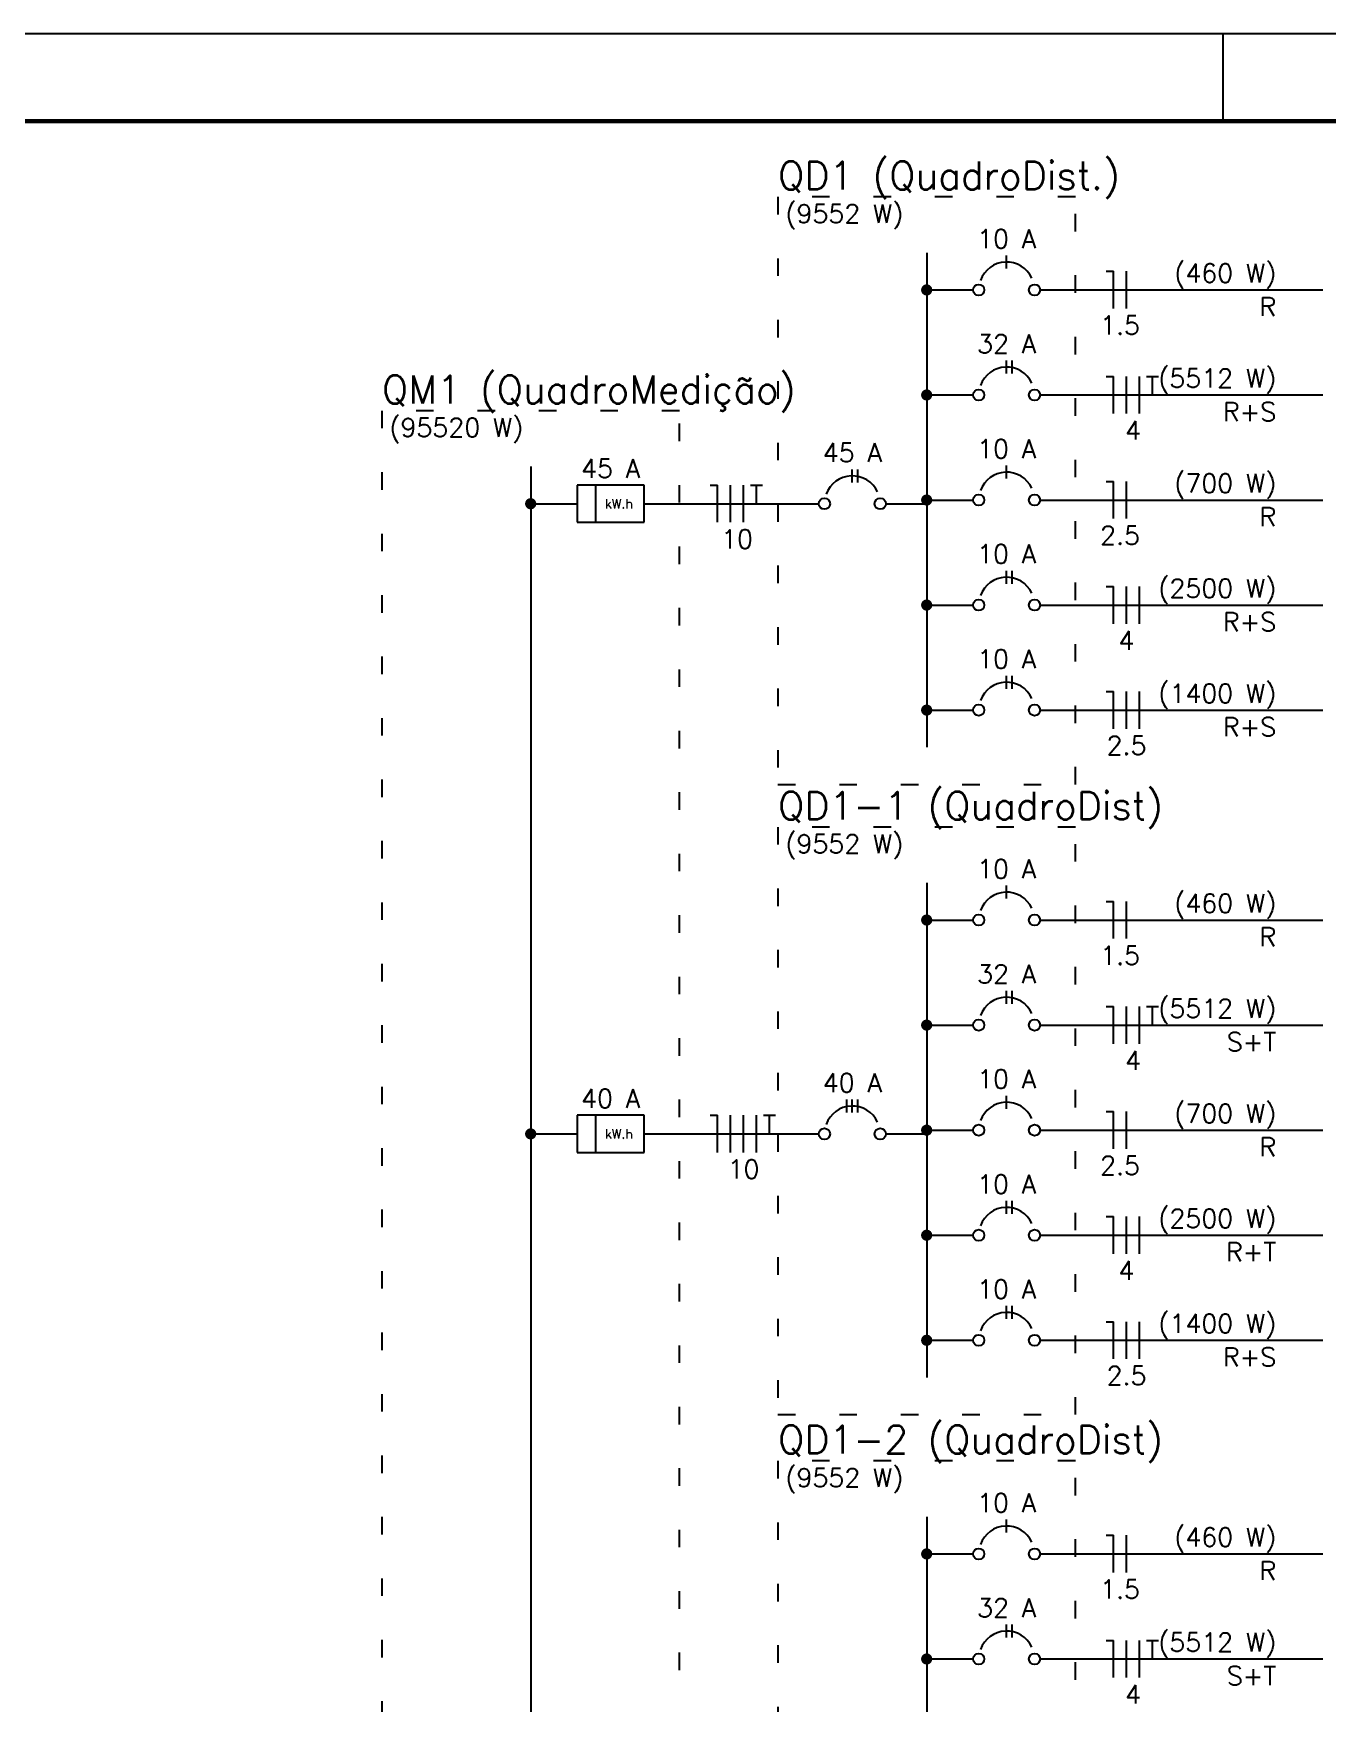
# Model space of a CAD drawing. Extents: x 241 to 398, y 106 to 179.
# Drawn here: x 373.02 to 380.39, y 133.55 to 143.06 of the extents above; entities that cross this region are included whole.
import ezdxf
from ezdxf.enums import TextEntityAlignment as Align

# ---------------------------------------------------------------- set-up
doc = ezdxf.new("R2010")
doc.units = 0
doc.linetypes.add('DOT', pattern=[0.25, 0, -0.25])
doc.layers.get('0').update_dxf_attribs({"linetype": 'CONTINUOUS'})
for name, color, linetype in [('DI-BARRAMENTO', 6, 'CONTINUOUS'), ('DI-DISJUNTOR', 1, 'CONTINUOUS'), ('DI-FIOS', 3, 'CONTINUOUS'), ('DI-LINHAS_DO_DIAGRAMA', 9, 'CONTINUOUS'), ('DI-PONTILHADO', 7, 'CONTINUOUS'), ('DI-TEXTOS_DO_DIAGRAMA', 7, 'CONTINUOUS'), ('DI-TÍTULO_DO_DIAGRAMA', 3, 'CONTINUOUS')]:
    doc.layers.add(name, color=color, linetype=linetype)
doc.styles.add('ARIAL', font='romans.shx')

msp = doc.modelspace()

# ---------------------------------------------------------------- linework, layer by layer
for p, q in [((360.7417, 143.0579), (398.3549, 143.0579)), ((379.7983, 143.0579), (379.7983, 142.5579))]:
    msp.add_line(p, q)
at = {"const_width": 0.0236}
msp.add_lwpolyline([(361.2417, 142.5579), (397.8549, 142.5579), (397.8549, 106.0821), (361.2417, 106.0821)], close=True, dxfattribs=at)
at = {"layer": 'DI-BARRAMENTO', "linetype": 'Continuous'}
for p, q in [((378.1112, 141.8087), (378.1112, 138.9918)), ((375.8555, 140.5909), (375.8555, 107.6973)), ((378.1112, 138.2198), (378.1112, 135.4028)), ((378.1112, 134.6096), (378.1112, 131.7927))]:
    msp.add_line(p, q, dxfattribs=at)
at = {"layer": 'DI-DISJUNTOR', "linetype": 'Continuous'}
for p, q in [((378.5665, 141.7187), (378.5665, 141.7928)), ((378.5665, 141.1204), (378.5665, 141.1945)), ((378.5983, 141.1204), (378.5983, 141.1945)), ((378.5665, 140.522), (378.5665, 140.5962)), ((377.6876, 140.5009), (377.6876, 140.575)), ((377.7193, 140.5009), (377.7193, 140.575)), ((378.5665, 139.9237), (378.5665, 139.9978)), ((378.5983, 139.9237), (378.5983, 139.9978)), ((378.5665, 139.3254), (378.5665, 139.3995)), ((378.5983, 139.3254), (378.5983, 139.3995)), ((378.5665, 138.1298), (378.5665, 138.2039)), ((378.5665, 137.5314), (378.5665, 137.6055)), ((378.5983, 137.5314), (378.5983, 137.6055)), ((377.6558, 136.9119), (377.6558, 136.986)), ((377.6876, 136.9119), (377.6876, 136.986)), ((377.7193, 136.9119), (377.7193, 136.986)), ((378.5665, 136.9331), (378.5665, 137.0072)), ((378.5665, 136.3347), (378.5665, 136.4089)), ((378.5983, 136.3347), (378.5983, 136.4089)), ((378.5665, 135.7364), (378.5665, 135.8105)), ((378.5983, 135.7364), (378.5983, 135.8105)), ((378.5665, 134.5196), (378.5665, 134.5937)), ((378.5665, 133.9213), (378.5665, 133.9954)), ((378.5983, 133.9213), (378.5983, 133.9954))]:
    msp.add_line(p, q, dxfattribs=at)
for centre in [(378.4077, 141.5969), (378.7254, 141.5969), (378.4077, 140.9986), (378.7254, 140.9986), (377.5287, 140.3791), (377.8464, 140.3791), (378.4077, 140.4002), (378.7254, 140.4002), (378.4077, 139.8019), (378.7254, 139.8019), (378.4077, 139.2036), (378.7254, 139.2036), (378.4077, 138.008), (378.7254, 138.008), (378.4077, 137.4096), (378.7254, 137.4096), (377.5287, 136.7901), (377.8464, 136.7901), (378.4077, 136.8113), (378.7254, 136.8113), (378.4077, 136.213), (378.7254, 136.213), (378.4077, 135.6146), (378.7254, 135.6146), (378.4077, 134.3978), (378.7254, 134.3978), (378.4077, 133.7995), (378.7254, 133.7995)]:
    msp.add_circle(centre, 0.0318, dxfattribs=at)
for centre in [(378.5665, 141.5969), (378.5665, 140.9986), (377.6876, 140.3791), (378.5665, 140.4002), (378.5665, 139.8019), (378.5665, 139.2036), (378.5665, 138.008), (378.5665, 137.4096), (377.6876, 136.7901), (378.5665, 136.8113), (378.5665, 136.213), (378.5665, 135.6146), (378.5665, 134.3978), (378.5665, 133.7995)]:
    msp.add_arc(centre, 0.1588, 25, 160.00001, dxfattribs=at)
at = {"layer": 'DI-FIOS', "linetype": 'Continuous'}
for p, q in [((379.1331, 141.7028), (379.1754, 141.7028)), ((379.1754, 141.491), (379.1754, 141.7028)), ((379.2496, 141.491), (379.2496, 141.7028)), ((379.1331, 141.1045), (379.1754, 141.1045)), ((379.1754, 140.8927), (379.1754, 141.1045)), ((379.2496, 140.8927), (379.2496, 141.1045)), ((379.3237, 140.8927), (379.3237, 141.1045)), ((379.3639, 141.1045), (379.4317, 141.1045)), ((379.3978, 140.9986), (379.3978, 141.1045)), ((379.1331, 140.5061), (379.1754, 140.5061)), ((379.1754, 140.2943), (379.1754, 140.5061)), ((379.2496, 140.2943), (379.2496, 140.5061)), ((376.8774, 140.485), (376.9198, 140.485)), ((376.9198, 140.2732), (376.9198, 140.485)), ((376.9939, 140.2732), (376.9939, 140.485)), ((377.068, 140.2732), (377.068, 140.485)), ((377.1083, 140.485), (377.1761, 140.485)), ((377.1422, 140.3791), (377.1422, 140.485)), ((379.1331, 139.9078), (379.1754, 139.9078)), ((379.1754, 139.696), (379.1754, 139.9078)), ((379.2496, 139.696), (379.2496, 139.9078)), ((379.3237, 139.696), (379.3237, 139.9078)), ((379.1331, 139.3095), (379.1754, 139.3095)), ((379.1754, 139.0977), (379.1754, 139.3095)), ((379.2496, 139.0977), (379.2496, 139.3095)), ((379.3237, 139.0977), (379.3237, 139.3095)), ((379.1331, 138.1139), (379.1754, 138.1139)), ((379.1754, 137.9021), (379.1754, 138.1139)), ((379.2496, 137.9021), (379.2496, 138.1139)), ((379.1331, 137.5155), (379.1754, 137.5155)), ((379.1754, 137.3037), (379.1754, 137.5155)), ((379.2496, 137.3037), (379.2496, 137.5155)), ((379.3237, 137.3037), (379.3237, 137.5155)), ((379.3639, 137.5155), (379.4317, 137.5155)), ((379.3978, 137.4096), (379.3978, 137.5155)), ((376.8774, 136.896), (376.9198, 136.896)), ((376.9198, 136.6842), (376.9198, 136.896)), ((376.9939, 136.6842), (376.9939, 136.896)), ((377.068, 136.6842), (377.068, 136.896)), ((377.1422, 136.6842), (377.1422, 136.896)), ((377.1824, 136.896), (377.2502, 136.896)), ((377.2163, 136.7901), (377.2163, 136.896)), ((379.1331, 136.9172), (379.1754, 136.9172)), ((379.1754, 136.7054), (379.1754, 136.9172)), ((379.2496, 136.7054), (379.2496, 136.9172)), ((379.1331, 136.3189), (379.1754, 136.3189)), ((379.1754, 136.1071), (379.1754, 136.3189)), ((379.2496, 136.1071), (379.2496, 136.3189)), ((379.3237, 136.1071), (379.3237, 136.3189)), ((379.1331, 135.7205), (379.1754, 135.7205)), ((379.1754, 135.5087), (379.1754, 135.7205)), ((379.2496, 135.5087), (379.2496, 135.7205)), ((379.3237, 135.5087), (379.3237, 135.7205)), ((379.1331, 134.5037), (379.1754, 134.5037)), ((379.1754, 134.2919), (379.1754, 134.5037)), ((379.2496, 134.2919), (379.2496, 134.5037)), ((379.1331, 133.9054), (379.1754, 133.9054)), ((379.1754, 133.6936), (379.1754, 133.9054)), ((379.2496, 133.6936), (379.2496, 133.9054)), ((379.3237, 133.6936), (379.3237, 133.9054)), ((379.3639, 133.9054), (379.4317, 133.9054)), ((379.3978, 133.7995), (379.3978, 133.9054))]:
    msp.add_line(p, q, dxfattribs=at)
at = {"layer": 'DI-LINHAS_DO_DIAGRAMA', "linetype": 'Continuous'}
for p, q in [((378.1429, 141.5969), (378.3759, 141.5969)), ((378.7571, 141.5969), (380.3668, 141.5969)), ((378.1429, 140.9986), (378.3759, 140.9986)), ((378.7571, 140.9986), (380.3668, 140.9986)), ((376.5015, 140.485), (376.1202, 140.485)), ((376.1202, 140.485), (376.1202, 140.2732)), ((376.2261, 140.2732), (376.2261, 140.485)), ((376.5015, 140.2732), (376.5015, 140.485)), ((375.8873, 140.3791), (376.1202, 140.3791)), ((376.5015, 140.3791), (377.4969, 140.3791)), ((377.8782, 140.3791), (378.1112, 140.3791)), ((378.1429, 140.4002), (378.3759, 140.4002)), ((378.7571, 140.4002), (380.3668, 140.4002)), ((376.1202, 140.2732), (376.5015, 140.2732)), ((378.1429, 139.8019), (378.3759, 139.8019)), ((378.7571, 139.8019), (380.3668, 139.8019)), ((378.1429, 139.2036), (378.3759, 139.2036)), ((378.7571, 139.2036), (380.3668, 139.2036)), ((378.1429, 138.008), (378.3759, 138.008)), ((378.7571, 138.008), (380.3668, 138.008)), ((378.1429, 137.4096), (378.3759, 137.4096)), ((378.7571, 137.4096), (380.3668, 137.4096)), ((376.5015, 136.896), (376.1202, 136.896)), ((376.1202, 136.896), (376.1202, 136.6842)), ((376.2261, 136.6842), (376.2261, 136.896)), ((376.5015, 136.6842), (376.5015, 136.896)), ((378.1429, 136.8113), (378.3759, 136.8113)), ((378.7571, 136.8113), (380.3668, 136.8113)), ((375.8873, 136.7901), (376.1202, 136.7901)), ((376.5015, 136.7901), (377.4969, 136.7901)), ((377.8782, 136.7901), (378.1112, 136.7901)), ((376.1202, 136.6842), (376.5015, 136.6842)), ((378.1429, 136.213), (378.3759, 136.213)), ((378.7571, 136.213), (380.3668, 136.213)), ((378.1429, 135.6146), (378.3759, 135.6146)), ((378.7571, 135.6146), (380.3668, 135.6146)), ((378.1429, 134.3978), (378.3759, 134.3978)), ((378.7571, 134.3978), (380.3668, 134.3978)), ((378.1429, 133.7995), (378.3759, 133.7995)), ((378.7571, 133.7995), (380.3668, 133.7995))]:
    msp.add_line(p, q, dxfattribs=at)
at = {"layer": 'DI-LINHAS_DO_DIAGRAMA', "const_width": 0.0318}
for points in [[(378.0953, 141.5969, 1), (378.127, 141.5969, 1)], [(378.0953, 140.9986, 1), (378.127, 140.9986, 1)], [(375.8396, 140.3791, 1), (375.8714, 140.3791, 1)], [(378.0953, 140.4002, 1), (378.127, 140.4002, 1)], [(378.0953, 139.8019, 1), (378.127, 139.8019, 1)], [(378.0953, 139.2036, 1), (378.127, 139.2036, 1)], [(378.0953, 138.008, 1), (378.127, 138.008, 1)], [(378.0953, 137.4096, 1), (378.127, 137.4096, 1)], [(375.8396, 136.7901, 1), (375.8714, 136.7901, 1)], [(378.0953, 136.8113, 1), (378.127, 136.8113, 1)], [(378.0953, 136.213, 1), (378.127, 136.213, 1)], [(378.0953, 135.6146, 1), (378.127, 135.6146, 1)], [(378.0953, 134.3978, 1), (378.127, 134.3978, 1)], [(378.0953, 133.7995, 1), (378.127, 133.7995, 1)]]:
    msp.add_lwpolyline(points, format="xyb", close=True, dxfattribs=at)
at = {"layer": 'DI-PONTILHADO', "linetype": 'DOT'}
for p, q in [((377.264, 142.1264), (377.264, 138.78)), ((378.9584, 142.1264), (377.264, 142.1264)), ((378.9584, 138.78), (378.9584, 142.1264)), ((375.0083, 140.9086), (375.0083, 107.4855)), ((376.7027, 140.9086), (375.0083, 140.9086)), ((376.7027, 107.4855), (376.7027, 140.9086)), ((377.264, 138.78), (378.9584, 138.78)), ((377.264, 138.5375), (377.264, 135.191)), ((378.9584, 138.5375), (377.264, 138.5375)), ((378.9584, 135.191), (378.9584, 138.5375)), ((377.264, 135.191), (378.9584, 135.191)), ((377.264, 134.9273), (377.264, 131.5809)), ((378.9584, 134.9273), (377.264, 134.9273)), ((378.9584, 131.5809), (378.9584, 134.9273))]:
    msp.add_line(p, q, dxfattribs=at)

# ---------------------------------------------------------------- texts
at = {"layer": 'DI-TEXTOS_DO_DIAGRAMA', "style": 'ARIAL'}
for s, height, p in [('(9552 W)', 0.1059, (377.3063, 141.9782)), ('(95520 W)', 0.1059, (375.0506, 140.7603)), ('kW.h', 0.05295, (376.2791, 140.3526)), ('(9552 W)', 0.1059, (377.3063, 138.3892)), ('kW.h', 0.05295, (376.2791, 136.7636)), ('(9552 W)', 0.1059, (377.3063, 134.7791))]:
    msp.add_text(s, height=height, dxfattribs=at).set_placement(p)
for s, p in [('10 A', (378.5665, 141.8352)), ('1.5', (379.2125, 141.3428)), ('32 A', (378.5665, 141.2369)), ('4', (379.2866, 140.7444)), ('45 A', (377.6876, 140.6173)), ('10 A', (378.5665, 140.6385)), ('45 A', (376.3109, 140.5273)), ('10', (377.031, 140.1249)), ('2.5', (379.2125, 140.1461)), ('10 A', (378.5665, 140.0402)), ('4', (379.2496, 139.5478)), ('10 A', (378.5665, 139.4419)), ('2.5', (379.2496, 138.9494)), ('10 A', (378.5665, 138.2462)), ('1.5', (379.2125, 137.7538)), ('32 A', (378.5665, 137.6479)), ('4', (379.2866, 137.1555)), ('40 A', (377.6876, 137.0284)), ('10 A', (378.5665, 137.0496)), ('40 A', (376.3109, 136.9384)), ('10', (377.068, 136.536)), ('2.5', (379.2125, 136.5571)), ('10 A', (378.5665, 136.4512)), ('4', (379.2496, 135.9588)), ('10 A', (378.5665, 135.8529)), ('2.5', (379.2496, 135.3605)), ('10 A', (378.5665, 134.6361)), ('1.5', (379.2125, 134.1437)), ('32 A', (378.5665, 134.0378)), ('4', (379.2866, 133.5453))]:
    msp.add_text(s, height=0.1059, dxfattribs=at).set_placement(p, align=Align.CENTER)
for s, p in [('(460 W)', (380.1021, 141.6393)), ('R', (380.1021, 141.4487)), ('(5512 W)', (380.1021, 141.0409)), ('R+S', (380.1021, 140.8503)), ('(700 W)', (380.1021, 140.4426)), ('R', (380.1021, 140.252)), ('(2500 W)', (380.1021, 139.8443)), ('R+S', (380.1021, 139.6537)), ('(1400 W)', (380.1021, 139.2459)), ('R+S', (380.1021, 139.0553)), ('(460 W)', (380.1021, 138.0503)), ('R', (380.1021, 137.8597)), ('(5512 W)', (380.1021, 137.452)), ('S+T', (380.1021, 137.2614)), ('(700 W)', (380.1021, 136.8537)), ('R', (380.1021, 136.663)), ('(2500 W)', (380.1021, 136.2553)), ('R+T', (380.1021, 136.0647)), ('(1400 W)', (380.1021, 135.657)), ('R+S', (380.1021, 135.4664)), ('(460 W)', (380.1021, 134.4402)), ('R', (380.1021, 134.2496)), ('(5512 W)', (380.1021, 133.8419)), ('S+T', (380.1021, 133.6512))]:
    msp.add_text(s, height=0.1059, dxfattribs=at).set_placement(p, align=Align.RIGHT)
at = {"layer": 'DI-TÍTULO_DO_DIAGRAMA', "style": 'ARIAL'}
for s, p in [('QD1 (QuadroDist.)', (377.264, 142.1688)), ('QM1 (QuadroMedição)', (375.0083, 140.9509)), ('QD1-1 (QuadroDist)', (377.264, 138.5798)), ('QD1-2 (QuadroDist)', (377.264, 134.9697))]:
    msp.add_text(s, height=0.15885, dxfattribs=at).set_placement(p)

doc.saveas('drawing.dxf')
